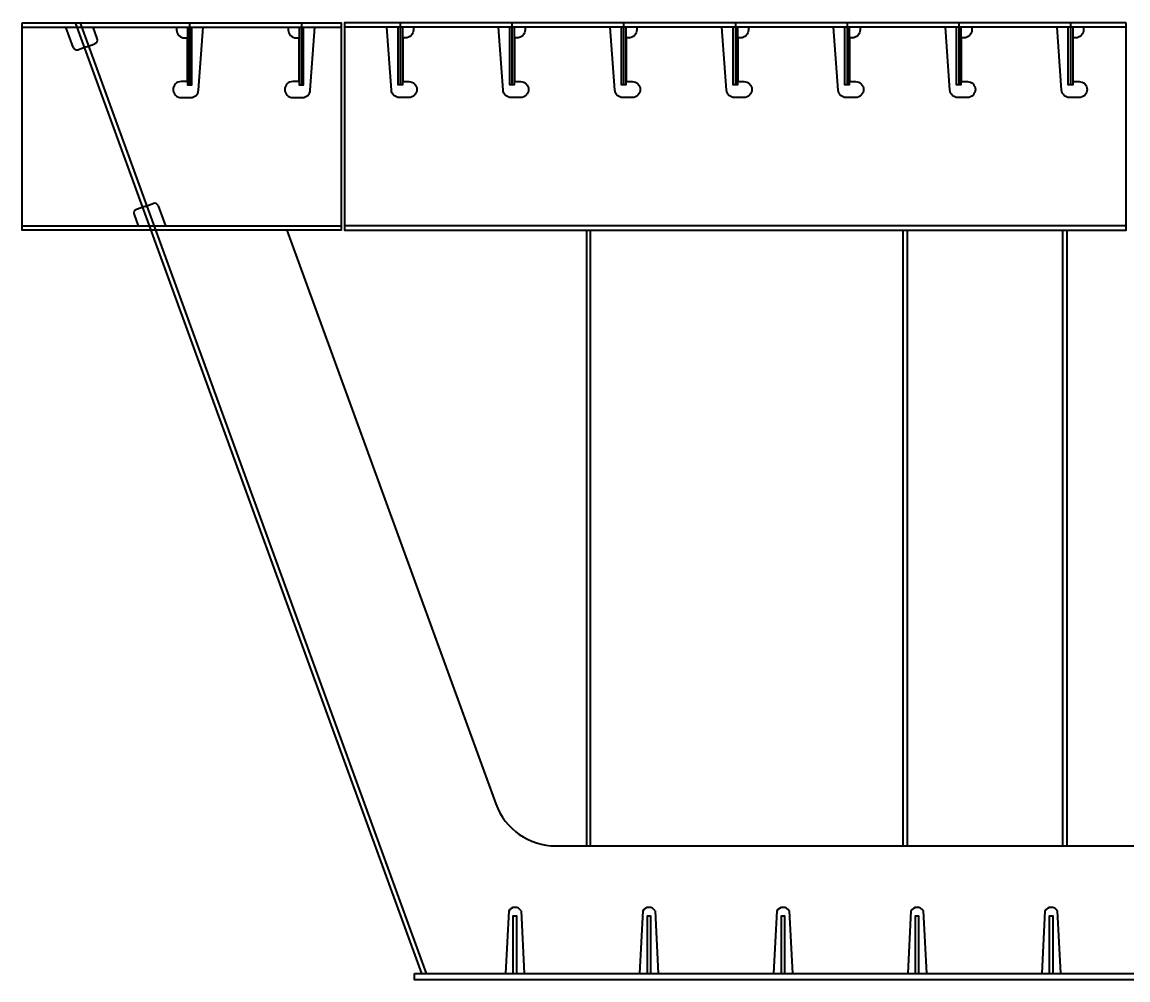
# Model space of a CAD drawing. Header units: millimetres. Extents: x 82 to 1107, y 39 to 638.
# Drawn here: x 1063.424 to 1066.889, y 465.946 to 468.949 of the extents above; entities that cross this region are included whole.
import ezdxf

# ---------------------------------------------------------------- set-up
doc = ezdxf.new("R2010")
doc.units = ezdxf.units.MM
doc.layers.add('elevation', color=250, linetype='Continuous', lineweight=40)

msp = doc.modelspace()

# ---------------------------------------------------------------- linework, layer by layer
at = {"layer": 'elevation'}
for p, q in [((1063.4235, 468.9322), (1064.4235, 468.9322)), ((1063.5839, 468.8695), (1063.561, 468.9322)), ((1064.6757, 465.9662), (1063.5919, 468.9438)), ((1064.6906, 465.9662), (1063.6051, 468.9486)), ((1063.659, 468.8969), (1063.6462, 468.9322)), ((1063.9485, 468.9462), (1063.9485, 468.7522)), ((1064.2985, 468.9462), (1064.2985, 468.7522)), ((1066.8835, 468.9322), (1064.4335, 468.9322)), ((1064.6085, 468.9462), (1064.6085, 468.7522)), ((1064.9585, 468.9462), (1064.9585, 468.7522)), ((1065.3085, 468.9462), (1065.3085, 468.7522)), ((1065.6585, 468.9462), (1065.6585, 468.7522)), ((1066.0085, 468.9462), (1066.0085, 468.7522)), ((1066.3585, 468.9462), (1066.3585, 468.7522)), ((1066.7085, 468.9462), (1066.7085, 468.7522)), ((1063.6257, 468.8714), (1063.5999, 468.862)), ((1063.6257, 468.8714), (1063.6516, 468.8808)), ((1063.8079, 468.3709), (1063.782, 468.3615)), ((1063.8079, 468.3709), (1063.8337, 468.3803)), ((1063.8498, 468.3729), (1063.8726, 468.3102)), ((1063.7746, 468.3455), (1063.7874, 468.3102)), ((1063.4235, 468.3102), (1064.4235, 468.3102)), ((1066.8835, 468.3102), (1064.4335, 468.3102)), ((1065.1919, 468.2962), (1065.1919, 466.3662)), ((1065.2044, 466.3662), (1065.2044, 468.2962)), ((1066.1844, 466.3662), (1066.1844, 468.2962)), ((1066.197, 468.2962), (1066.197, 466.3662)), ((1066.6844, 466.3662), (1066.6844, 468.2962)), ((1066.697, 468.2962), (1066.697, 466.3662)), ((1064.9482, 466.1625), (1064.9382, 465.9662)), ((1064.9869, 466.1625), (1064.997, 465.9662)), ((1065.3683, 466.1625), (1065.3583, 465.9662)), ((1065.407, 466.1625), (1065.4171, 465.9662)), ((1065.7885, 466.1625), (1065.7784, 465.9662)), ((1065.8272, 466.1625), (1065.8372, 465.9662)), ((1066.2086, 466.1625), (1066.1986, 465.9662)), ((1066.2473, 466.1625), (1066.2573, 465.9662)), ((1066.6287, 466.1625), (1066.6187, 465.9662)), ((1066.6674, 466.1625), (1066.6775, 465.9662))]:
    msp.add_line(p, q, dxfattribs=at)
for points in [[(1063.4235, 468.9462), (1064.4235, 468.9462), (1064.4235, 468.2962), (1063.4235, 468.2962), (1063.4235, 468.9462)], [(1063.9415, 468.9322), (1063.9415, 468.7522), (1063.9555, 468.7522), (1063.9555, 468.9322)], [(1064.2915, 468.9322), (1064.2915, 468.7522), (1064.3055, 468.7522), (1064.3055, 468.9322)], [(1066.8835, 468.9462), (1064.4335, 468.9462), (1064.4335, 468.2962), (1066.8835, 468.2962), (1066.8835, 468.9462)], [(1064.6155, 468.9322), (1064.6155, 468.7522), (1064.6015, 468.7522), (1064.6015, 468.9322)], [(1064.9655, 468.9322), (1064.9655, 468.7522), (1064.9515, 468.7522), (1064.9515, 468.9322)], [(1065.3155, 468.9322), (1065.3155, 468.7522), (1065.3015, 468.7522), (1065.3015, 468.9322)], [(1065.6655, 468.9322), (1065.6655, 468.7522), (1065.6515, 468.7522), (1065.6515, 468.9322)], [(1066.0155, 468.9322), (1066.0155, 468.7522), (1066.0015, 468.7522), (1066.0015, 468.9322)], [(1066.3655, 468.9322), (1066.3655, 468.7522), (1066.3515, 468.7522), (1066.3515, 468.9322)], [(1066.7155, 468.9322), (1066.7155, 468.7522), (1066.7015, 468.7522), (1066.7015, 468.9322)]]:
    msp.add_lwpolyline(points, dxfattribs=at)
for points in [[(1063.9075, 468.9322), (1063.9075, 468.9242, 0.414214), (1063.9325, 468.8992), (1063.9405, 468.8992), (1063.9405, 468.7622), (1063.9215, 468.7622, 1), (1063.9215, 468.7122), (1063.9515, 468.7122, 0.393468), (1063.9765, 468.7354), (1063.9905, 468.9322)], [(1064.2575, 468.9322), (1064.2575, 468.9242, 0.414214), (1064.2825, 468.8992), (1064.2905, 468.8992), (1064.2905, 468.7622), (1064.2715, 468.7622, 1), (1064.2715, 468.7122), (1064.3015, 468.7122, 0.393468), (1064.3265, 468.7354), (1064.3405, 468.9322)], [(1064.6495, 468.9322), (1064.6495, 468.9242, -0.414214), (1064.6245, 468.8992), (1064.6165, 468.8992), (1064.6165, 468.7622), (1064.6355, 468.7622, -1), (1064.6355, 468.7122), (1064.6055, 468.7122, -0.393468), (1064.5806, 468.7354), (1064.5665, 468.9322)], [(1064.9995, 468.9322), (1064.9995, 468.9242, -0.414214), (1064.9745, 468.8992), (1064.9665, 468.8992), (1064.9665, 468.7622), (1064.9855, 468.7622, -1), (1064.9855, 468.7122), (1064.9555, 468.7122, -0.393468), (1064.9306, 468.7354), (1064.9165, 468.9322)], [(1065.3495, 468.9322), (1065.3495, 468.9242, -0.414214), (1065.3245, 468.8992), (1065.3165, 468.8992), (1065.3165, 468.7622), (1065.3355, 468.7622, -1), (1065.3355, 468.7122), (1065.3055, 468.7122, -0.393468), (1065.2806, 468.7354), (1065.2665, 468.9322)], [(1065.6995, 468.9322), (1065.6995, 468.9242, -0.414214), (1065.6745, 468.8992), (1065.6665, 468.8992), (1065.6665, 468.7622), (1065.6855, 468.7622, -1), (1065.6855, 468.7122), (1065.6555, 468.7122, -0.393468), (1065.6306, 468.7354), (1065.6165, 468.9322)], [(1066.0495, 468.9322), (1066.0495, 468.9242, -0.414214), (1066.0245, 468.8992), (1066.0165, 468.8992), (1066.0165, 468.7622), (1066.0355, 468.7622, -1), (1066.0355, 468.7122), (1066.0055, 468.7122, -0.393468), (1065.9806, 468.7354), (1065.9665, 468.9322)], [(1066.3995, 468.9322), (1066.3995, 468.9242, -0.414214), (1066.3745, 468.8992), (1066.3665, 468.8992), (1066.3665, 468.7622), (1066.3855, 468.7622, -1), (1066.3855, 468.7122), (1066.3555, 468.7122, -0.393468), (1066.3306, 468.7354), (1066.3165, 468.9322)], [(1066.7495, 468.9322), (1066.7495, 468.9242, -0.414214), (1066.7245, 468.8992), (1066.7165, 468.8992), (1066.7165, 468.7622), (1066.7355, 468.7622, -1), (1066.7355, 468.7122), (1066.7055, 468.7122, -0.393468), (1066.6806, 468.7354), (1066.6665, 468.9322)], [(1064.2533, 468.2962), (1064.9079, 466.4978, 0.315299), (1065.0958, 466.3662), (1071.1412, 466.3662, 0.315299), (1071.3291, 466.4978), (1071.9837, 468.2962)]]:
    msp.add_lwpolyline(points, format="xyb", dxfattribs=at)
for points in [[(1064.9616, 465.9662), (1064.9736, 465.9662), (1064.9736, 466.1462), (1064.9616, 466.1462)], [(1065.3817, 465.9662), (1065.3937, 465.9662), (1065.3937, 466.1462), (1065.3817, 466.1462)], [(1065.8018, 465.9662), (1065.8138, 465.9662), (1065.8138, 466.1462), (1065.8018, 466.1462)], [(1066.2219, 465.9662), (1066.2339, 465.9662), (1066.2339, 466.1462), (1066.2219, 466.1462)], [(1066.6421, 465.9662), (1066.6541, 465.9662), (1066.6541, 466.1462), (1066.6421, 466.1462)], [(1064.6531, 465.9662), (1071.5839, 465.9662), (1071.5839, 465.9462), (1064.6531, 465.9462)]]:
    msp.add_lwpolyline(points, close=True, dxfattribs=at)
for centre, radius, start, end in [((1063.6473, 468.8926), 0.0125, 290, 20), ((1063.5956, 468.8738), 0.0125, 200, 290), ((1063.838, 468.3686), 0.0125, 20, 110), ((1063.7863, 468.3498), 0.0125, 110, 200), ((1064.9677, 466.1513), 0.0222, 30.2052, 151.2472), ((1065.3878, 466.1513), 0.0222, 30.2052, 151.2472), ((1065.8079, 466.1513), 0.0222, 30.2052, 151.2472), ((1066.2281, 466.1513), 0.0222, 30.2052, 151.2472), ((1066.6482, 466.1513), 0.0222, 30.2052, 151.2472)]:
    msp.add_arc(centre, radius, start, end, dxfattribs=at)

doc.saveas('drawing.dxf')
